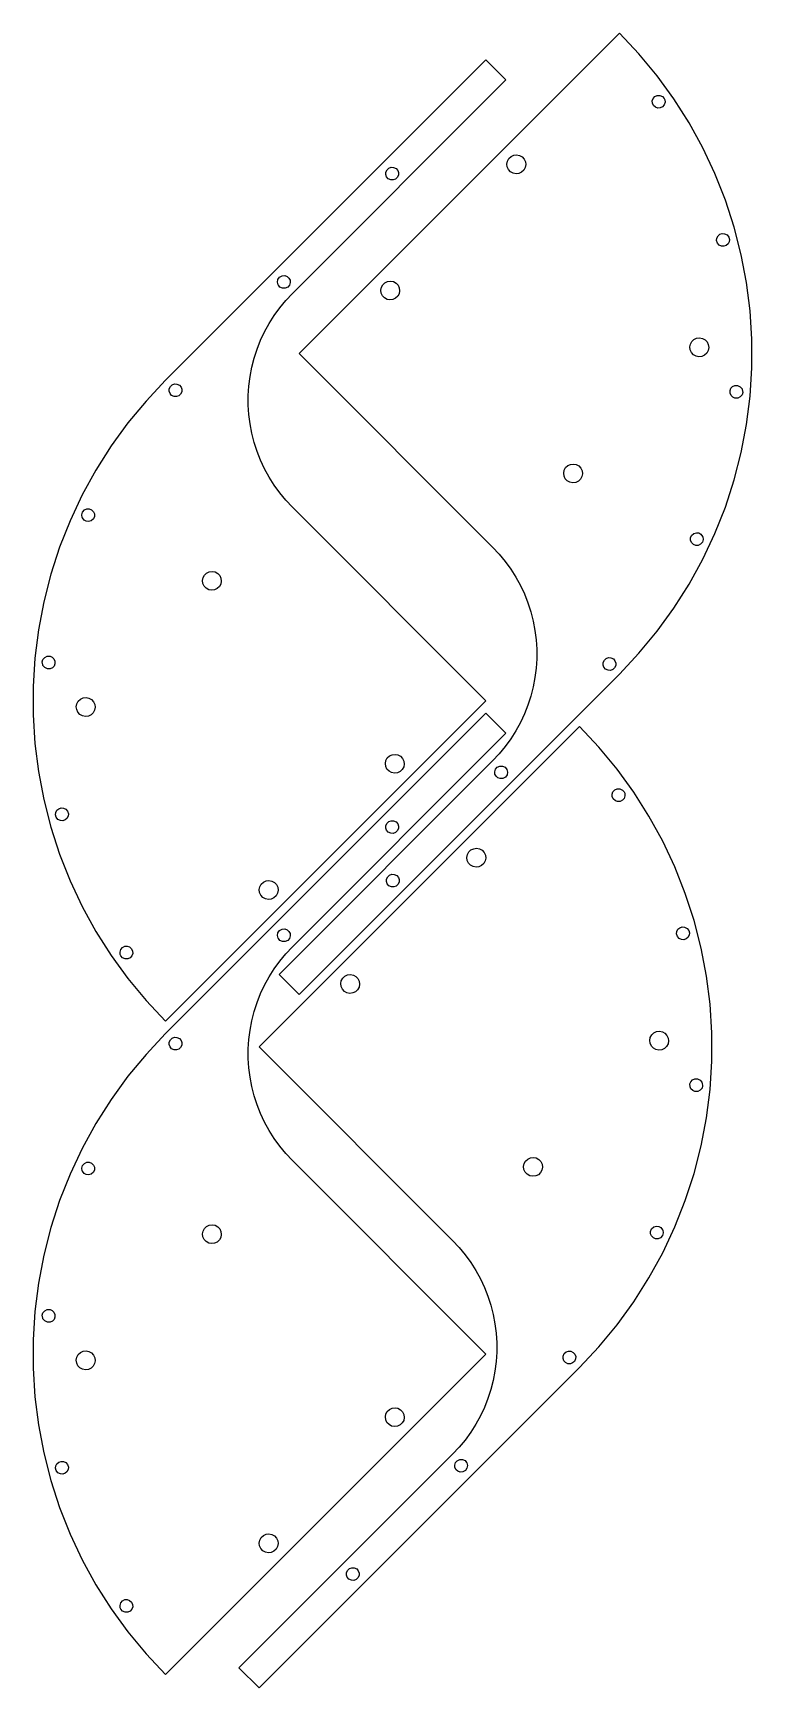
# Model space of a CAD drawing. Header units: metres. Extents: x 0.5 to 10, y 0.6 to 22.5.
import ezdxf

# ---------------------------------------------------------------- set-up
doc = ezdxf.new("R2010")
doc.units = ezdxf.units.M

msp = doc.modelspace()

# ---------------------------------------------------------------- linework, layer by layer
for p, q in [((8.25304, 22.4888), (4.01041, 18.2462)), ((8.51106, 22.2141), (8.25304, 22.4888)), ((6.48528, 22.1353), (2.24263, 17.8926)), ((6.75044, 21.8701), (6.48528, 22.1353)), ((8.75133, 21.9236), (8.51106, 22.2141)), ((8.97289, 21.6187), (8.75133, 21.9236)), ((3.92201, 19.0417), (6.75044, 21.8701)), ((8.68758, 21.5922), (8.69795, 21.6223)), ((8.68903, 21.5604), (8.68758, 21.5922)), ((8.70209, 21.5313), (8.68903, 21.5604)), ((8.69795, 21.6223), (8.72296, 21.6497)), ((8.72946, 21.5063), (8.70209, 21.5313)), ((8.72296, 21.6497), (8.752, 21.6628)), ((8.7596, 21.496), (8.72946, 21.5063)), ((8.752, 21.6628), (8.78909, 21.6633)), ((8.79141, 21.4974), (8.7596, 21.496)), ((8.78909, 21.6633), (8.82288, 21.648)), ((8.82474, 21.5137), (8.79141, 21.4974)), ((8.82288, 21.648), (8.84427, 21.6244)), ((8.84547, 21.5379), (8.82474, 21.5137)), ((8.84427, 21.6244), (8.853, 21.6049)), ((8.85645, 21.5733), (8.84547, 21.5379)), ((8.853, 21.6049), (8.85645, 21.5733)), ((9.17484, 21.3004), (8.97289, 21.6187)), ((9.35643, 20.9701), (9.17484, 21.3004)), ((6.77028, 20.7937), (6.78912, 20.8279)), ((6.78912, 20.8279), (6.81764, 20.8547)), ((6.81764, 20.8547), (6.85303, 20.8714)), ((6.85303, 20.8714), (6.89183, 20.8763)), ((6.89183, 20.8763), (6.93024, 20.8689)), ((6.93024, 20.8689), (6.96451, 20.8501)), ((6.96451, 20.8501), (6.99129, 20.8216)), ((6.99129, 20.8216), (7.00793, 20.7862)), ((9.51691, 20.6291), (9.35643, 20.9701)), ((5.15916, 20.6147), (5.16017, 20.6465)), ((5.16995, 20.5847), (5.15916, 20.6147)), ((5.16017, 20.6465), (5.17595, 20.68)), ((5.17595, 20.68), (5.19986, 20.7011)), ((5.19986, 20.7011), (5.22983, 20.7119)), ((5.22983, 20.7119), (5.26167, 20.7109)), ((5.26167, 20.7109), (5.29521, 20.6951)), ((5.29521, 20.6951), (5.31628, 20.6712)), ((5.32607, 20.6094), (5.31029, 20.5759)), ((5.31628, 20.6712), (5.32707, 20.6412)), ((5.32707, 20.6412), (5.32607, 20.6094)), ((6.76295, 20.7552), (6.77028, 20.7937)), ((6.76785, 20.7164), (6.76295, 20.7552)), ((6.78452, 20.681), (6.76785, 20.7164)), ((6.81128, 20.6526), (6.78452, 20.681)), ((6.84557, 20.6337), (6.81128, 20.6526)), ((6.88396, 20.6264), (6.84557, 20.6337)), ((6.92278, 20.6313), (6.88396, 20.6264)), ((6.95815, 20.6479), (6.92278, 20.6313)), ((6.98666, 20.6747), (6.95815, 20.6479)), ((7.00551, 20.709), (6.98666, 20.6747)), ((7.01283, 20.7474), (7.00551, 20.709)), ((7.00793, 20.7862), (7.01283, 20.7474)), ((9.65567, 20.2786), (9.51691, 20.6291)), ((5.19102, 20.5608), (5.16995, 20.5847)), ((5.22458, 20.545), (5.19102, 20.5608)), ((5.25641, 20.544), (5.22458, 20.545)), ((5.28639, 20.5548), (5.25641, 20.544)), ((5.31029, 20.5759), (5.28639, 20.5548)), ((9.77216, 19.9201), (9.65567, 20.2786)), ((9.54007, 19.7443), (9.54373, 19.776)), ((9.55077, 19.7088), (9.54007, 19.7443)), ((9.54373, 19.776), (9.55878, 19.8041)), ((9.55878, 19.8041), (9.5831, 19.8246)), ((9.5831, 19.8246), (9.6133, 19.8348)), ((9.6133, 19.8348), (9.64511, 19.8331)), ((9.64511, 19.8331), (9.67833, 19.8166)), ((9.67833, 19.8166), (9.70135, 19.7876)), ((9.70595, 19.7252), (9.69089, 19.6971)), ((9.70135, 19.7876), (9.70961, 19.7568)), ((9.70961, 19.7568), (9.70595, 19.7252)), ((9.86589, 19.5551), (9.77216, 19.9201)), ((9.57559, 19.6813), (9.55077, 19.7088)), ((9.60455, 19.668), (9.57559, 19.6813)), ((9.63637, 19.6664), (9.60455, 19.668)), ((9.66656, 19.6765), (9.63637, 19.6664)), ((9.69089, 19.6971), (9.66656, 19.6765)), ((9.93652, 19.1848), (9.86589, 19.5551)), ((3.72421, 19.1913), (3.73116, 19.2278)), ((3.73343, 19.1554), (3.72421, 19.1913)), ((3.73116, 19.2278), (3.75296, 19.2578)), ((3.73599, 19.1507), (3.73343, 19.1554)), ((3.75706, 19.1268), (3.73599, 19.1507)), ((3.75296, 19.2578), (3.78546, 19.2756)), ((3.79063, 19.1111), (3.75706, 19.1268)), ((3.78546, 19.2756), (3.82246, 19.278)), ((3.82771, 19.111), (3.79063, 19.1111)), ((3.82246, 19.278), (3.85245, 19.2672)), ((3.86127, 19.1268), (3.82771, 19.111)), ((3.85245, 19.2672), (3.87634, 19.2461)), ((3.88232, 19.1507), (3.86127, 19.1268)), ((3.87634, 19.2461), (3.89079, 19.2177)), ((3.8938, 19.186), (3.88232, 19.1507)), ((3.89079, 19.2177), (3.8938, 19.186)), ((5.09264, 19.0849), (5.09996, 19.1234)), ((5.09753, 19.0461), (5.09264, 19.0849)), ((5.09996, 19.1234), (5.1188, 19.1576)), ((5.1188, 19.1576), (5.14732, 19.1844)), ((5.14732, 19.1844), (5.18269, 19.201)), ((5.18269, 19.201), (5.22151, 19.2059)), ((5.22151, 19.2059), (5.25992, 19.1986)), ((5.25992, 19.1986), (5.29419, 19.1798)), ((5.29419, 19.1798), (5.32097, 19.1513)), ((5.32097, 19.1513), (5.33762, 19.1159)), ((5.34251, 19.0771), (5.33519, 19.0387)), ((5.33762, 19.1159), (5.34251, 19.0771)), ((9.98376, 18.8108), (9.93652, 19.1848)), ((3.68207, 18.7516), (3.75592, 18.8533)), ((3.75592, 18.8533), (3.836, 18.9501)), ((3.836, 18.9501), (3.92201, 19.0417)), ((5.1142, 19.0107), (5.09753, 19.0461)), ((5.14096, 18.9822), (5.1142, 19.0107)), ((5.17525, 18.9634), (5.14096, 18.9822)), ((5.21364, 18.9561), (5.17525, 18.9634)), ((5.25244, 18.961), (5.21364, 18.9561)), ((5.28783, 18.9776), (5.25244, 18.961)), ((5.31635, 19.0044), (5.28783, 18.9776)), ((5.33519, 19.0387), (5.31635, 19.0044)), ((3.55421, 18.5354), (3.61473, 18.6455)), ((3.61473, 18.6455), (3.68207, 18.7516)), ((10.0074, 18.4347), (9.98376, 18.8108)), ((3.45447, 18.3049), (3.50072, 18.4218)), ((3.50072, 18.4218), (3.55421, 18.5354)), ((9.19226, 18.3717), (9.21109, 18.406)), ((9.21109, 18.406), (9.23961, 18.4327)), ((9.23961, 18.4327), (9.27499, 18.4494)), ((9.27499, 18.4494), (9.3138, 18.4543)), ((9.3138, 18.4543), (9.3522, 18.447)), ((9.3522, 18.447), (9.38647, 18.4281)), ((9.38647, 18.4281), (9.41324, 18.3996)), ((10.0074, 18.0577), (10.0074, 18.4347)), ((3.3844, 18.0638), (3.41563, 18.1854)), ((3.41563, 18.1854), (3.45447, 18.3049)), ((4.01041, 18.2462), (6.57367, 15.6829)), ((9.18492, 18.3333), (9.19226, 18.3717)), ((9.18982, 18.2945), (9.18492, 18.3333)), ((9.20647, 18.2591), (9.18982, 18.2945)), ((9.23326, 18.2306), (9.20647, 18.2591)), ((9.26752, 18.2117), (9.23326, 18.2306)), ((9.30594, 18.2044), (9.26752, 18.2117)), ((9.34474, 18.2093), (9.30594, 18.2044)), ((9.38013, 18.226), (9.34474, 18.2093)), ((9.40865, 18.2527), (9.38013, 18.226)), ((9.42747, 18.287), (9.40865, 18.2527)), ((9.41324, 18.3996), (9.4299, 18.3642)), ((9.4348, 18.3254), (9.42747, 18.287)), ((9.4299, 18.3642), (9.4348, 18.3254)), ((3.36084, 17.9403), (3.3844, 18.0638)), ((9.98376, 17.6815), (10.0074, 18.0577)), ((2.24263, 17.8926), (1.9846, 17.6179)), ((2.29128, 17.7468), (2.29228, 17.7786)), ((2.30206, 17.7168), (2.29128, 17.7468)), ((2.29228, 17.7786), (2.30806, 17.8121)), ((2.30806, 17.8121), (2.33195, 17.8332)), ((2.33195, 17.8332), (2.36192, 17.844)), ((2.36192, 17.844), (2.39377, 17.843)), ((2.39377, 17.843), (2.42731, 17.8272)), ((2.42731, 17.8272), (2.44838, 17.8033)), ((2.44838, 17.8033), (2.45917, 17.7733)), ((2.45917, 17.7733), (2.45816, 17.7415)), ((3.33722, 17.6903), (3.34511, 17.8157)), ((3.34511, 17.8157), (3.36084, 17.9403)), ((9.7177, 17.7576), (9.73013, 17.7869)), ((9.71794, 17.7205), (9.7177, 17.7576)), ((9.73013, 17.7869), (9.7525, 17.8096)), ((9.7525, 17.8096), (9.78165, 17.8224)), ((9.78165, 17.8224), (9.81874, 17.8227)), ((9.81874, 17.8227), (9.8524, 17.8071)), ((9.8524, 17.8071), (9.87624, 17.7787)), ((9.87624, 17.7787), (9.88054, 17.7689)), ((9.88054, 17.7689), (9.88545, 17.7322)), ((1.9846, 17.6179), (1.74435, 17.3274)), ((2.32314, 17.6929), (2.30206, 17.7168)), ((2.35667, 17.6771), (2.32314, 17.6929)), ((2.38852, 17.6761), (2.35667, 17.6771)), ((2.41849, 17.6869), (2.38852, 17.6761)), ((2.44238, 17.7079), (2.41849, 17.6869)), ((2.45816, 17.7415), (2.44238, 17.7079)), ((3.33722, 17.5646), (3.33722, 17.6903)), ((3.34511, 17.4392), (3.33722, 17.5646)), ((9.7308, 17.6913), (9.71794, 17.7205)), ((9.75348, 17.669), (9.7308, 17.6913)), ((9.78281, 17.6565), (9.75348, 17.669)), ((9.81989, 17.6568), (9.78281, 17.6565)), ((9.85335, 17.6728), (9.81989, 17.6568)), ((9.87677, 17.7015), (9.85335, 17.6728)), ((9.88545, 17.7322), (9.87677, 17.7015)), ((9.93652, 17.3076), (9.98376, 17.6815)), ((1.74435, 17.3274), (1.5228, 17.0225)), ((3.36084, 17.3146), (3.34511, 17.4392)), ((3.3844, 17.1912), (3.36084, 17.3146)), ((9.86589, 16.9373), (9.93652, 17.3076)), ((3.41563, 17.0695), (3.3844, 17.1912)), ((1.5228, 17.0225), (1.32083, 16.7042)), ((3.45447, 16.95), (3.41563, 17.0695)), ((3.50072, 16.8332), (3.45447, 16.95)), ((9.77216, 16.5723), (9.86589, 16.9373)), ((1.32083, 16.7042), (1.13925, 16.3739)), ((3.55421, 16.7195), (3.50072, 16.8332)), ((3.61473, 16.6094), (3.55421, 16.7195)), ((7.51462, 16.6629), (7.52194, 16.7014)), ((7.51952, 16.6242), (7.51462, 16.6629)), ((7.52194, 16.7014), (7.54077, 16.7356)), ((7.54077, 16.7356), (7.56929, 16.7624)), ((7.56929, 16.7624), (7.60468, 16.7791)), ((7.60468, 16.7791), (7.64348, 16.784)), ((7.64348, 16.784), (7.68188, 16.7766)), ((7.68188, 16.7766), (7.71616, 16.7578)), ((7.71616, 16.7578), (7.74294, 16.7293)), ((7.74294, 16.7293), (7.75958, 16.6939)), ((7.76448, 16.6551), (7.75716, 16.6167)), ((7.75958, 16.6939), (7.76448, 16.6551)), ((3.68207, 16.5033), (3.61473, 16.6094)), ((3.75592, 16.4016), (3.68207, 16.5033)), ((7.53616, 16.5888), (7.51952, 16.6242)), ((7.56294, 16.5603), (7.53616, 16.5888)), ((7.5972, 16.5414), (7.56294, 16.5603)), ((7.63562, 16.5341), (7.5972, 16.5414)), ((7.67442, 16.539), (7.63562, 16.5341)), ((7.70981, 16.5556), (7.67442, 16.539)), ((7.73833, 16.5824), (7.70981, 16.5556)), ((7.75716, 16.6167), (7.73833, 16.5824)), ((9.65567, 16.2138), (9.77216, 16.5723)), ((1.13925, 16.3739), (0.97876, 16.0329)), ((3.836, 16.3048), (3.75592, 16.4016)), ((3.92201, 16.2133), (3.836, 16.3048)), ((6.48528, 13.65), (3.92201, 16.2133)), ((9.51691, 15.8633), (9.65567, 16.2138)), ((0.97876, 16.0329), (0.839996, 15.6824)), ((1.13252, 16.1115), (1.14275, 16.1472)), ((1.13844, 16.0749), (1.13252, 16.1115)), ((1.14059, 16.07), (1.13844, 16.0749)), ((1.16342, 16.0408), (1.14059, 16.07)), ((1.14275, 16.1472), (1.16718, 16.1751)), ((1.19139, 16.0255), (1.16342, 16.0408)), ((1.16718, 16.1751), (1.20114, 16.1899)), ((1.22301, 16.0216), (1.19139, 16.0255)), ((1.20114, 16.1899), (1.233, 16.19)), ((1.25858, 16.0321), (1.22301, 16.0216)), ((1.233, 16.19), (1.26266, 16.1784)), ((1.2863, 16.0567), (1.25858, 16.0321)), ((1.26266, 16.1784), (1.28897, 16.1523)), ((1.30093, 16.0908), (1.2863, 16.0567)), ((1.28897, 16.1523), (1.30081, 16.1227)), ((1.30081, 16.1227), (1.30093, 16.0908)), ((9.19475, 15.8054), (9.20937, 15.8394)), ((9.19487, 15.7735), (9.19475, 15.8054)), ((9.20937, 15.8394), (9.23709, 15.8641)), ((9.23709, 15.8641), (9.27267, 15.8745)), ((9.27267, 15.8745), (9.30428, 15.8707)), ((9.30428, 15.8707), (9.33226, 15.8554)), ((9.33226, 15.8554), (9.35507, 15.8262)), ((9.36314, 15.7847), (9.35294, 15.749)), ((9.35507, 15.8262), (9.35722, 15.8213)), ((9.35643, 15.5222), (9.51691, 15.8633)), ((9.35722, 15.8213), (9.36314, 15.7847)), ((0.839996, 15.6824), (0.723526, 15.3239)), ((6.57367, 15.6829), (6.65967, 15.5913)), ((6.65967, 15.5913), (6.73975, 15.4945)), ((9.2067, 15.7439), (9.19487, 15.7735)), ((9.233, 15.7178), (9.2067, 15.7439)), ((9.26266, 15.7062), (9.233, 15.7178)), ((9.29453, 15.7063), (9.26266, 15.7062)), ((9.32851, 15.7211), (9.29453, 15.7063)), ((9.35294, 15.749), (9.32851, 15.7211)), ((2.75735, 15.3138), (2.78587, 15.3405)), ((2.78587, 15.3405), (2.82126, 15.3572)), ((2.82126, 15.3572), (2.86006, 15.3621)), ((2.86006, 15.3621), (2.89847, 15.3548)), ((2.89847, 15.3548), (2.93274, 15.3359)), ((2.93274, 15.3359), (2.95952, 15.3074)), ((6.73975, 15.4945), (6.8136, 15.3929)), ((6.8136, 15.3929), (6.88094, 15.2868)), ((9.17484, 15.1919), (9.35643, 15.5222)), ((0.723526, 15.3239), (0.629776, 14.9589)), ((2.73119, 15.2411), (2.73851, 15.2795)), ((2.73608, 15.2023), (2.73119, 15.2411)), ((2.75275, 15.1669), (2.73608, 15.2023)), ((2.73851, 15.2795), (2.75735, 15.3138)), ((2.77951, 15.1384), (2.75275, 15.1669)), ((2.8138, 15.1195), (2.77951, 15.1384)), ((2.85219, 15.1122), (2.8138, 15.1195)), ((2.89101, 15.1171), (2.85219, 15.1122)), ((2.92638, 15.1338), (2.89101, 15.1171)), ((2.9549, 15.1605), (2.92638, 15.1338)), ((2.97374, 15.1948), (2.9549, 15.1605)), ((2.95952, 15.3074), (2.97617, 15.272)), ((2.98106, 15.2332), (2.97374, 15.1948)), ((2.97617, 15.272), (2.98106, 15.2332)), ((6.88094, 15.2868), (6.94145, 15.1767)), ((6.94145, 15.1767), (6.99495, 15.063)), ((8.97289, 14.8737), (9.17484, 15.1919)), ((0.629776, 14.9589), (0.559158, 14.5886)), ((6.99495, 15.063), (7.0412, 14.9462)), ((7.0412, 14.9462), (7.08003, 14.8267)), ((7.08003, 14.8267), (7.11127, 14.705)), ((7.11127, 14.705), (7.13481, 14.5816)), ((8.75133, 14.5687), (8.97289, 14.8737)), ((0.559158, 14.5886), (0.511902, 14.2146)), ((7.13481, 14.5816), (7.15056, 14.4569)), ((8.51105, 14.2783), (8.75133, 14.5687)), ((7.15056, 14.4569), (7.15845, 14.3315)), ((7.15845, 14.3315), (7.15845, 14.2059)), ((8.25304, 14.0035), (8.51105, 14.2783)), ((0.511902, 14.2146), (0.488251, 13.8385)), ((0.610214, 14.164), (0.618896, 14.1946)), ((0.615128, 14.1272), (0.610214, 14.164)), ((0.619431, 14.1175), (0.615128, 14.1272)), ((0.618896, 14.1946), (0.642334, 14.2234)), ((0.643265, 14.0891), (0.619431, 14.1175)), ((0.642334, 14.2234), (0.675797, 14.2394)), ((0.676941, 14.0735), (0.643265, 14.0891)), ((0.675797, 14.2394), (0.71286, 14.2397)), ((0.714035, 14.0738), (0.676941, 14.0735)), ((0.71286, 14.2397), (0.742188, 14.2272)), ((0.743164, 14.0866), (0.714035, 14.0738)), ((0.742188, 14.2272), (0.764862, 14.2049)), ((0.765533, 14.1093), (0.743164, 14.0866)), ((0.764862, 14.2049), (0.777725, 14.1757)), ((0.777985, 14.1386), (0.765533, 14.1093)), ((0.777725, 14.1757), (0.777985, 14.1386)), ((7.15056, 14.0805), (7.13481, 13.9558)), ((7.15845, 14.2059), (7.15056, 14.0805)), ((8.0365, 14.1228), (8.03749, 14.1547)), ((8.04729, 14.0929), (8.0365, 14.1228)), ((8.03749, 14.1547), (8.05328, 14.1882)), ((8.06836, 14.069), (8.04729, 14.0929)), ((8.05328, 14.1882), (8.07716, 14.2093)), ((8.1019, 14.0532), (8.06836, 14.069)), ((8.07716, 14.2093), (8.10715, 14.2201)), ((8.13374, 14.0522), (8.1019, 14.0532)), ((8.10715, 14.2201), (8.13898, 14.2191)), ((8.16371, 14.063), (8.13374, 14.0522)), ((8.13898, 14.2191), (8.17253, 14.2033)), ((8.18761, 14.084), (8.16371, 14.063)), ((8.17253, 14.2033), (8.1936, 14.1794)), ((8.20338, 14.1176), (8.18761, 14.084)), ((8.1936, 14.1794), (8.20439, 14.1494)), ((8.20439, 14.1494), (8.20338, 14.1176)), ((0.488251, 13.8385), (0.488251, 13.4615)), ((4.01038, 9.76091), (8.25304, 14.0035)), ((7.11127, 13.8324), (7.08003, 13.7107)), ((7.13481, 13.9558), (7.11127, 13.8324)), ((1.06087, 13.5708), (1.06819, 13.6092)), ((1.06819, 13.6092), (1.08704, 13.6434)), ((1.08704, 13.6434), (1.11555, 13.6702)), ((1.11555, 13.6702), (1.15092, 13.6869)), ((1.15092, 13.6869), (1.18974, 13.6918)), ((1.18974, 13.6918), (1.22815, 13.6844)), ((1.22815, 13.6844), (1.26242, 13.6656)), ((1.26242, 13.6656), (1.2892, 13.6371)), ((1.2892, 13.6371), (1.30585, 13.6017)), ((1.30585, 13.6017), (1.31075, 13.5629)), ((2.24263, 9.40735), (6.48528, 13.65)), ((7.0412, 13.5912), (6.99495, 13.4744)), ((7.08003, 13.7107), (7.0412, 13.5912)), ((0.488251, 13.4615), (0.511902, 13.0853)), ((1.06577, 13.532), (1.06087, 13.5708)), ((1.08243, 13.4966), (1.06577, 13.532)), ((1.10919, 13.4681), (1.08243, 13.4966)), ((1.14348, 13.4492), (1.10919, 13.4681)), ((1.18187, 13.4419), (1.14348, 13.4492)), ((1.22067, 13.4468), (1.18187, 13.4419)), ((1.25606, 13.4635), (1.22067, 13.4468)), ((1.28458, 13.4902), (1.25606, 13.4635)), ((1.30342, 13.5245), (1.28458, 13.4902)), ((1.31075, 13.5629), (1.30342, 13.5245)), ((6.48528, 13.4853), (2.24263, 9.24263)), ((6.75044, 13.2201), (6.48528, 13.4853)), ((6.99495, 13.4744), (6.94145, 13.3607)), ((7.72272, 13.3085), (3.48007, 9.06586)), ((3.92201, 10.3917), (6.75044, 13.2201)), ((6.88094, 13.2506), (6.8136, 13.1445)), ((6.94145, 13.3607), (6.88094, 13.2506)), ((7.98073, 13.0337), (7.72272, 13.3085)), ((0.511902, 13.0853), (0.559158, 12.7114)), ((5.20784, 12.9185), (5.24323, 12.9352)), ((5.24323, 12.9352), (5.28203, 12.9401)), ((5.28203, 12.9401), (5.32043, 12.9328)), ((5.32043, 12.9328), (5.35471, 12.9139)), ((6.65967, 12.9461), (6.57365, 12.8545)), ((6.73975, 13.0429), (6.65967, 12.9461)), ((6.8136, 13.1445), (6.73975, 13.0429)), ((8.22099, 12.7433), (7.98073, 13.0337)), ((0.559158, 12.7114), (0.629776, 12.3411)), ((6.57365, 12.8545), (3.74521, 10.0261)), ((5.15315, 12.8191), (5.16049, 12.8575)), ((5.15805, 12.7803), (5.15315, 12.8191)), ((5.1747, 12.7449), (5.15805, 12.7803)), ((5.16049, 12.8575), (5.17932, 12.8918)), ((5.20149, 12.7164), (5.1747, 12.7449)), ((5.17932, 12.8918), (5.20784, 12.9185)), ((5.23575, 12.6976), (5.20149, 12.7164)), ((5.34836, 12.7118), (5.31297, 12.6951)), ((5.37688, 12.7386), (5.34836, 12.7118)), ((5.35471, 12.9139), (5.38147, 12.8854)), ((5.39571, 12.7728), (5.37688, 12.7386)), ((5.38147, 12.8854), (5.39813, 12.8501)), ((5.40303, 12.8112), (5.39571, 12.7728)), ((5.39813, 12.8501), (5.40303, 12.8112)), ((6.60187, 12.7102), (6.61334, 12.7455)), ((6.60486, 12.6785), (6.60187, 12.7102)), ((6.61334, 12.7455), (6.6344, 12.7693)), ((6.6344, 12.7693), (6.66795, 12.7851)), ((6.66795, 12.7851), (6.70503, 12.7851)), ((6.70503, 12.7851), (6.73859, 12.7693)), ((6.73859, 12.7693), (6.76224, 12.7408)), ((6.76224, 12.7408), (6.77145, 12.7048)), ((8.44255, 12.4384), (8.22099, 12.7433)), ((5.27417, 12.6902), (5.23575, 12.6976)), ((5.31297, 12.6951), (5.27417, 12.6902)), ((6.61932, 12.6501), (6.60486, 12.6785)), ((6.64322, 12.629), (6.61932, 12.6501)), ((6.6732, 12.6182), (6.64322, 12.629)), ((6.71021, 12.6205), (6.6732, 12.6182)), ((6.74271, 12.6384), (6.71021, 12.6205)), ((6.76451, 12.6684), (6.74271, 12.6384)), ((6.77145, 12.7048), (6.76451, 12.6684)), ((0.629776, 12.3411), (0.723526, 11.9761)), ((8.15724, 12.4119), (8.16762, 12.442)), ((8.15869, 12.3801), (8.15724, 12.4119)), ((8.17175, 12.351), (8.15869, 12.3801)), ((8.16762, 12.442), (8.19263, 12.4694)), ((8.19914, 12.326), (8.17175, 12.351)), ((8.19263, 12.4694), (8.22168, 12.4825)), ((8.22926, 12.3156), (8.19914, 12.326)), ((8.22168, 12.4825), (8.25877, 12.483)), ((8.26108, 12.3171), (8.22926, 12.3156)), ((8.25877, 12.483), (8.29254, 12.4677)), ((8.2944, 12.3333), (8.26108, 12.3171)), ((8.29254, 12.4677), (8.31393, 12.4441)), ((8.31514, 12.3575), (8.2944, 12.3333)), ((8.31393, 12.4441), (8.32266, 12.4246)), ((8.32611, 12.393), (8.31514, 12.3575)), ((8.32266, 12.4246), (8.32611, 12.393)), ((8.64452, 12.1201), (8.44255, 12.4384)), ((0.786072, 12.1394), (0.789734, 12.171)), ((0.794312, 12.1086), (0.786072, 12.1394)), ((0.789734, 12.171), (0.804779, 12.1991)), ((0.817352, 12.0795), (0.794312, 12.1086)), ((0.804779, 12.1991), (0.829117, 12.2197)), ((0.850555, 12.0631), (0.817352, 12.0795)), ((0.829117, 12.2197), (0.859299, 12.2298)), ((0.882385, 12.0614), (0.850555, 12.0631)), ((0.859299, 12.2298), (0.891113, 12.2281)), ((0.912567, 12.0715), (0.882385, 12.0614)), ((0.891113, 12.2281), (0.92009, 12.2149)), ((0.936905, 12.0921), (0.912567, 12.0715)), ((0.92009, 12.2149), (0.944901, 12.1873)), ((0.95195, 12.1202), (0.936905, 12.0921)), ((0.944901, 12.1873), (0.955612, 12.1518)), ((0.955612, 12.1518), (0.95195, 12.1202)), ((5.17595, 12.03), (5.19986, 12.0511)), ((5.19986, 12.0511), (5.22983, 12.0619)), ((5.22983, 12.0619), (5.26167, 12.0609)), ((5.26167, 12.0609), (5.29521, 12.0451)), ((8.8261, 11.7898), (8.64452, 12.1201)), ((0.723526, 11.9761), (0.839996, 11.6176)), ((5.15916, 11.9647), (5.16017, 11.9965)), ((5.16995, 11.9347), (5.15916, 11.9647)), ((5.16017, 11.9965), (5.17595, 12.03)), ((5.19102, 11.9108), (5.16995, 11.9347)), ((5.22458, 11.895), (5.19102, 11.9108)), ((5.25641, 11.894), (5.22458, 11.895)), ((5.28639, 11.9048), (5.25641, 11.894)), ((5.31029, 11.9259), (5.28639, 11.9048)), ((5.29521, 12.0451), (5.31628, 12.0212)), ((5.32607, 11.9594), (5.31029, 11.9259)), ((5.31628, 12.0212), (5.32707, 11.9912)), ((5.32707, 11.9912), (5.32607, 11.9594)), ((0.839996, 11.6176), (0.97876, 11.2671)), ((6.23262, 11.5749), (6.23994, 11.6133)), ((6.23994, 11.6133), (6.25879, 11.6476)), ((6.25879, 11.6476), (6.28731, 11.6744)), ((6.28731, 11.6744), (6.32269, 11.691)), ((6.32269, 11.691), (6.3615, 11.6959)), ((6.3615, 11.6959), (6.3999, 11.6886)), ((6.3999, 11.6886), (6.43417, 11.6698)), ((6.43417, 11.6698), (6.46095, 11.6413)), ((6.46095, 11.6413), (6.4776, 11.6059)), ((8.98659, 11.4487), (8.8261, 11.7898)), ((6.23752, 11.5361), (6.23262, 11.5749)), ((6.25418, 11.5007), (6.23752, 11.5361)), ((6.28094, 11.4722), (6.25418, 11.5007)), ((6.31523, 11.4534), (6.28094, 11.4722)), ((6.35362, 11.446), (6.31523, 11.4534)), ((6.39244, 11.451), (6.35362, 11.446)), ((6.42783, 11.4676), (6.39244, 11.451)), ((6.45633, 11.4944), (6.42783, 11.4676)), ((6.47517, 11.5286), (6.45633, 11.4944)), ((6.4825, 11.5671), (6.47517, 11.5286)), ((6.4776, 11.6059), (6.4825, 11.5671)), ((9.12535, 11.0983), (8.98659, 11.4487)), ((0.97876, 11.2671), (1.13925, 10.9261)), ((3.48285, 11.1488), (3.49017, 11.1872)), ((3.49017, 11.1872), (3.509, 11.2215)), ((3.509, 11.2215), (3.53752, 11.2482)), ((3.53752, 11.2482), (3.57291, 11.2649)), ((3.57291, 11.2649), (3.61171, 11.2698)), ((3.61171, 11.2698), (3.65012, 11.2625)), ((3.65012, 11.2625), (3.68439, 11.2436)), ((3.68439, 11.2436), (3.71117, 11.2151)), ((3.71117, 11.2151), (3.72781, 11.1797)), ((3.72781, 11.1797), (3.73271, 11.1409)), ((5.16858, 11.2549), (5.16959, 11.2868)), ((5.17937, 11.225), (5.16858, 11.2549)), ((5.16959, 11.2868), (5.18536, 11.3203)), ((5.20044, 11.2011), (5.17937, 11.225)), ((5.18536, 11.3203), (5.20926, 11.3414)), ((5.23398, 11.1853), (5.20044, 11.2011)), ((5.20926, 11.3414), (5.23924, 11.3522)), ((5.26582, 11.1843), (5.23398, 11.1853)), ((5.23924, 11.3522), (5.27107, 11.3512)), ((5.29579, 11.1951), (5.26582, 11.1843)), ((5.27107, 11.3512), (5.30463, 11.3354)), ((5.3197, 11.2161), (5.29579, 11.1951)), ((5.30463, 11.3354), (5.3257, 11.3115)), ((5.33548, 11.2497), (5.3197, 11.2161)), ((5.3257, 11.3115), (5.33649, 11.2815)), ((5.33649, 11.2815), (5.33548, 11.2497)), ((3.48775, 11.11), (3.48285, 11.1488)), ((3.50439, 11.0746), (3.48775, 11.11)), ((3.53117, 11.0461), (3.50439, 11.0746)), ((3.56543, 11.0273), (3.53117, 11.0461)), ((3.60385, 11.0199), (3.56543, 11.0273)), ((3.64265, 11.0248), (3.60385, 11.0199)), ((3.67804, 11.0415), (3.64265, 11.0248)), ((3.70656, 11.0683), (3.67804, 11.0415)), ((3.72539, 11.1025), (3.70656, 11.0683)), ((3.73271, 11.1409), (3.72539, 11.1025)), ((9.24182, 10.7398), (9.12535, 11.0983)), ((1.13925, 10.9261), (1.32083, 10.5957)), ((9.33556, 10.3747), (9.24182, 10.7398)), ((1.32083, 10.5957), (1.5228, 10.2775)), ((3.72421, 10.5413), (3.73116, 10.5777)), ((3.73343, 10.5054), (3.72421, 10.5413)), ((3.73116, 10.5777), (3.75296, 10.6078)), ((3.75296, 10.6078), (3.78546, 10.6256)), ((3.78546, 10.6256), (3.82246, 10.6279)), ((3.82246, 10.6279), (3.85245, 10.6172)), ((3.85245, 10.6172), (3.87634, 10.5961)), ((3.87634, 10.5961), (3.89079, 10.5677)), ((3.8938, 10.536), (3.88232, 10.5007)), ((3.89079, 10.5677), (3.8938, 10.536)), ((9.00974, 10.564), (9.0134, 10.5957)), ((9.02045, 10.5285), (9.00974, 10.564)), ((9.0134, 10.5957), (9.02844, 10.6237)), ((9.04526, 10.501), (9.02045, 10.5285)), ((9.02844, 10.6237), (9.05278, 10.6443)), ((9.05278, 10.6443), (9.08296, 10.6545)), ((9.08296, 10.6545), (9.11478, 10.6528)), ((9.11478, 10.6528), (9.14799, 10.6363)), ((9.16057, 10.5167), (9.13623, 10.4962)), ((9.14799, 10.6363), (9.17104, 10.6073)), ((9.17561, 10.5448), (9.16057, 10.5167)), ((9.17104, 10.6073), (9.17928, 10.5765)), ((9.17928, 10.5765), (9.17561, 10.5448)), ((1.63924, 10.3229), (1.65019, 10.3583)), ((1.64268, 10.2912), (1.63924, 10.3229)), ((1.65019, 10.3583), (1.67093, 10.3825)), ((1.67093, 10.3825), (1.70427, 10.3988)), ((1.70427, 10.3988), (1.73608, 10.4002)), ((1.73608, 10.4002), (1.7662, 10.3898)), ((1.7662, 10.3898), (1.79359, 10.3648)), ((1.79359, 10.3648), (1.80664, 10.3358)), ((1.80811, 10.304), (1.79773, 10.2738)), ((1.80664, 10.3358), (1.80811, 10.304)), ((3.73599, 10.5007), (3.73343, 10.5054)), ((3.75706, 10.4768), (3.73599, 10.5007)), ((3.75592, 10.2033), (3.836, 10.3001)), ((3.79063, 10.461), (3.75706, 10.4768)), ((3.82771, 10.461), (3.79063, 10.461)), ((3.86127, 10.4768), (3.82771, 10.461)), ((3.836, 10.3001), (3.92201, 10.3917)), ((3.88232, 10.5007), (3.86127, 10.4768)), ((9.07422, 10.4877), (9.04526, 10.501)), ((9.10605, 10.486), (9.07422, 10.4877)), ((9.13623, 10.4962), (9.10605, 10.486)), ((9.40619, 10.0045), (9.33556, 10.3747)), ((1.5228, 10.2775), (1.74435, 9.97255)), ((1.65141, 10.2718), (1.64268, 10.2912)), ((1.67281, 10.2482), (1.65141, 10.2718)), ((1.70657, 10.2329), (1.67281, 10.2482)), ((1.74367, 10.2334), (1.70657, 10.2329)), ((1.77272, 10.2464), (1.74367, 10.2334)), ((1.79773, 10.2738), (1.77272, 10.2464)), ((3.61473, 9.99554), (3.68207, 10.1016)), ((3.68207, 10.1016), (3.75592, 10.2033)), ((1.74435, 9.97255), (1.9846, 9.68211)), ((3.50072, 9.77176), (3.55421, 9.88544)), ((3.55421, 9.88544), (3.61473, 9.99554)), ((3.74521, 10.0261), (4.01038, 9.76091)), ((4.56232, 9.9046), (4.56964, 9.94302)), ((4.56721, 9.8658), (4.56232, 9.9046)), ((4.58386, 9.83041), (4.56721, 9.8658)), ((4.56964, 9.94302), (4.58847, 9.97728)), ((4.58847, 9.97728), (4.61699, 10.0041)), ((4.61699, 10.0041), (4.65237, 10.0207)), ((4.65237, 10.0207), (4.69118, 10.0256)), ((4.69118, 10.0256), (4.72958, 10.0183)), ((4.72958, 10.0183), (4.76385, 9.99944)), ((4.76385, 9.99944), (4.79063, 9.97093)), ((4.79063, 9.97093), (4.80728, 9.93555)), ((4.81218, 9.89676), (4.80486, 9.85834)), ((4.80728, 9.93555), (4.81218, 9.89676)), ((9.45343, 9.63051), (9.40619, 10.0045)), ((1.9846, 9.68211), (2.24263, 9.40735)), ((3.41563, 9.53545), (3.45447, 9.65494)), ((3.45447, 9.65494), (3.50072, 9.77176)), ((4.61064, 9.80191), (4.58386, 9.83041)), ((4.64491, 9.78307), (4.61064, 9.80191)), ((4.68332, 9.77574), (4.64491, 9.78307)), ((4.72211, 9.78064), (4.68332, 9.77574)), ((4.75751, 9.79729), (4.72211, 9.78064)), ((4.78603, 9.82407), (4.75751, 9.79729)), ((4.80486, 9.85834), (4.78603, 9.82407)), ((3.3844, 9.41374), (3.41563, 9.53545)), ((9.4771, 9.25433), (9.45343, 9.63051)), ((2.24263, 9.24263), (1.9846, 8.96786)), ((3.34511, 9.16566), (3.36084, 9.29033)), ((3.36084, 9.29033), (3.3844, 9.41374)), ((8.66193, 9.19136), (8.68076, 9.22563)), ((8.68076, 9.22563), (8.70927, 9.2524)), ((8.70927, 9.2524), (8.74467, 9.26906)), ((8.74467, 9.26906), (8.78346, 9.27396)), ((8.78346, 9.27396), (8.82187, 9.26663)), ((8.82187, 9.26663), (8.85614, 9.24777)), ((8.85614, 9.24777), (8.88292, 9.21928)), ((8.88292, 9.21928), (8.89958, 9.1839)), ((9.4771, 8.87738), (9.4771, 9.25433)), ((2.29128, 9.09676), (2.29228, 9.1286)), ((2.30206, 9.06679), (2.29128, 9.09676)), ((2.29228, 9.1286), (2.30806, 9.16214)), ((2.32314, 9.04289), (2.30206, 9.06679)), ((2.30806, 9.16214), (2.33195, 9.1832)), ((2.35667, 9.0271), (2.32314, 9.04289)), ((2.33195, 9.1832), (2.36192, 9.194)), ((2.38852, 9.02609), (2.35667, 9.0271)), ((2.36192, 9.194), (2.39377, 9.19299)), ((2.41849, 9.03688), (2.38852, 9.02609)), ((2.39377, 9.19299), (2.42731, 9.1772)), ((2.44238, 9.05795), (2.41849, 9.03688)), ((2.42731, 9.1772), (2.44838, 9.15331)), ((2.45816, 9.09149), (2.44238, 9.05795)), ((2.44838, 9.15331), (2.45917, 9.12334)), ((2.45917, 9.12334), (2.45816, 9.09149)), ((3.33722, 9.04028), (3.34511, 9.16566)), ((3.33722, 8.91463), (3.33722, 9.04028)), ((3.48007, 9.06586), (6.04333, 6.50259)), ((8.6546, 9.15294), (8.66193, 9.19136)), ((8.6595, 9.11414), (8.6546, 9.15294)), ((8.67615, 9.07877), (8.6595, 9.11414)), ((8.70293, 9.05025), (8.67615, 9.07877)), ((8.7372, 9.03142), (8.70293, 9.05025)), ((8.7756, 9.02408), (8.7372, 9.03142)), ((8.81441, 9.02899), (8.7756, 9.02408)), ((8.84979, 9.04564), (8.81441, 9.02899)), ((8.87831, 9.0724), (8.84979, 9.04564)), ((8.89714, 9.10667), (8.87831, 9.0724)), ((8.90448, 9.1451), (8.89714, 9.10667)), ((8.89958, 9.1839), (8.90448, 9.1451)), ((1.9846, 8.96786), (1.74435, 8.67743)), ((3.34511, 8.78925), (3.33722, 8.91463)), ((3.36084, 8.6646), (3.34511, 8.78925)), ((9.45343, 8.50121), (9.4771, 8.87738)), ((1.74435, 8.67743), (1.5228, 8.3725)), ((3.3844, 8.54117), (3.36084, 8.6646)), ((9.18736, 8.57722), (9.1998, 8.60654)), ((9.18761, 8.54015), (9.18736, 8.57722)), ((9.1998, 8.60654), (9.22217, 8.62923)), ((9.22217, 8.62923), (9.25131, 8.64209)), ((9.25131, 8.64209), (9.28841, 8.64235)), ((9.28841, 8.64235), (9.32207, 8.62679)), ((9.32207, 8.62679), (9.3459, 8.59837)), ((9.3459, 8.59837), (9.35022, 8.58861)), ((9.35512, 8.55185), (9.34645, 8.52121)), ((9.35022, 8.58861), (9.35512, 8.55185)), ((1.5228, 8.3725), (1.32083, 8.05424)), ((3.41563, 8.41948), (3.3844, 8.54117)), ((3.45447, 8.29997), (3.41563, 8.41948)), ((9.20047, 8.51099), (9.18761, 8.54015)), ((9.22316, 8.48863), (9.20047, 8.51099)), ((9.25249, 8.47618), (9.22316, 8.48863)), ((9.28955, 8.47644), (9.25249, 8.47618)), ((9.32301, 8.49246), (9.28955, 8.47644)), ((9.34645, 8.52121), (9.32301, 8.49246)), ((9.40619, 8.12724), (9.45343, 8.50121)), ((3.50072, 8.18317), (3.45447, 8.29997)), ((3.55421, 8.06947), (3.50072, 8.18317)), ((9.33556, 7.75699), (9.40619, 8.12724)), ((1.32083, 8.05424), (1.13925, 7.72394)), ((3.61473, 7.95937), (3.55421, 8.06947)), ((3.68207, 7.85329), (3.61473, 7.95937)), ((1.13925, 7.72394), (0.97876, 7.38287)), ((3.75592, 7.75165), (3.68207, 7.85329)), ((3.836, 7.65483), (3.75592, 7.75165)), ((9.24182, 7.39192), (9.33556, 7.75699)), ((1.13252, 7.4615), (1.14275, 7.49716)), ((1.13844, 7.4249), (1.13252, 7.4615)), ((1.14275, 7.49716), (1.16718, 7.52505)), ((1.16718, 7.52505), (1.20114, 7.5399)), ((1.20114, 7.5399), (1.233, 7.54001)), ((1.233, 7.54001), (1.26266, 7.5284)), ((1.26266, 7.5284), (1.28897, 7.50226)), ((1.28897, 7.50226), (1.30081, 7.47269)), ((1.30081, 7.47269), (1.30093, 7.44083)), ((3.92201, 7.56325), (3.836, 7.65483)), ((6.48528, 5), (3.92201, 7.56325)), ((6.98428, 7.48262), (6.99161, 7.52104)), ((6.98918, 7.44382), (6.98428, 7.48262)), ((6.99161, 7.52104), (7.01045, 7.55531)), ((7.01045, 7.55531), (7.03896, 7.58208)), ((7.03896, 7.58208), (7.07434, 7.59872)), ((7.07434, 7.59872), (7.11316, 7.60364)), ((7.11316, 7.60364), (7.15155, 7.59631)), ((7.15155, 7.59631), (7.18584, 7.57747)), ((7.18584, 7.57747), (7.2126, 7.54897)), ((7.2126, 7.54897), (7.22926, 7.51358)), ((7.23416, 7.47478), (7.22684, 7.43636)), ((7.22926, 7.51358), (7.23416, 7.47478)), ((0.97876, 7.38287), (0.839996, 7.03241)), ((1.14059, 7.42), (1.13844, 7.4249)), ((1.16342, 7.39078), (1.14059, 7.42)), ((1.19139, 7.37552), (1.16342, 7.39078)), ((1.22301, 7.37164), (1.19139, 7.37552)), ((1.25858, 7.38213), (1.22301, 7.37164)), ((1.2863, 7.40674), (1.25858, 7.38213)), ((1.30093, 7.44083), (1.2863, 7.40674)), ((7.00583, 7.40845), (6.98918, 7.44382)), ((7.03261, 7.37994), (7.00583, 7.40845)), ((7.06688, 7.3611), (7.03261, 7.37994)), ((7.10529, 7.35376), (7.06688, 7.3611)), ((7.14409, 7.35866), (7.10529, 7.35376)), ((7.17947, 7.37532), (7.14409, 7.35866)), ((7.20799, 7.40208), (7.17947, 7.37532)), ((7.22684, 7.43636), (7.20799, 7.40208)), ((9.12535, 7.03343), (9.24182, 7.39192)), ((0.839996, 7.03241), (0.723526, 6.67393)), ((8.98659, 6.68297), (9.12535, 7.03343)), ((0.723526, 6.67393), (0.629776, 6.30885)), ((2.73119, 6.59106), (2.73851, 6.62949)), ((2.73608, 6.55228), (2.73119, 6.59106)), ((2.73851, 6.62949), (2.75735, 6.66376)), ((2.75735, 6.66376), (2.78587, 6.69052)), ((2.78587, 6.69052), (2.82126, 6.70718)), ((2.82126, 6.70718), (2.86006, 6.71208)), ((2.86006, 6.71208), (2.89847, 6.70474)), ((2.89847, 6.70474), (2.93274, 6.68591)), ((2.93274, 6.68591), (2.95952, 6.65741)), ((2.95952, 6.65741), (2.97617, 6.62202)), ((2.98106, 6.58322), (2.97374, 6.5448)), ((2.97617, 6.62202), (2.98106, 6.58322)), ((8.66441, 6.62503), (8.67903, 6.6591)), ((8.66454, 6.59315), (8.66441, 6.62503)), ((8.67638, 6.56358), (8.66454, 6.59315)), ((8.67903, 6.6591), (8.70677, 6.68373)), ((8.70677, 6.68373), (8.74234, 6.69421)), ((8.74234, 6.69421), (8.77396, 6.69032)), ((8.77396, 6.69032), (8.80193, 6.67508)), ((8.80193, 6.67508), (8.82475, 6.64584)), ((8.83282, 6.60435), (8.8226, 6.5687)), ((8.82475, 6.64584), (8.82689, 6.64096)), ((8.8261, 6.34192), (8.98659, 6.68297)), ((8.82689, 6.64096), (8.83282, 6.60435)), ((2.75275, 6.51688), (2.73608, 6.55228)), ((2.77951, 6.48839), (2.75275, 6.51688)), ((2.8138, 6.46953), (2.77951, 6.48839)), ((2.85219, 6.4622), (2.8138, 6.46953)), ((2.89101, 6.46712), (2.85219, 6.4622)), ((2.92638, 6.48376), (2.89101, 6.46712)), ((2.9549, 6.51053), (2.92638, 6.48376)), ((2.97374, 6.5448), (2.9549, 6.51053)), ((6.04333, 6.50259), (6.12933, 6.411)), ((6.12933, 6.411), (6.20941, 6.31419)), ((8.70268, 6.53746), (8.67638, 6.56358)), ((8.73233, 6.52583), (8.70268, 6.53746)), ((8.76419, 6.52596), (8.73233, 6.52583)), ((8.79817, 6.54079), (8.76419, 6.52596)), ((8.8226, 6.5687), (8.79817, 6.54079)), ((0.629776, 6.30885), (0.559158, 5.9386)), ((6.20941, 6.31419), (6.28326, 6.21255)), ((6.28326, 6.21255), (6.3506, 6.10646)), ((8.64452, 6.0116), (8.8261, 6.34192)), ((0.559158, 5.9386), (0.511902, 5.56465)), ((6.3506, 6.10646), (6.41112, 5.99635)), ((6.41112, 5.99635), (6.46461, 5.88268)), ((8.44254, 5.69334), (8.64452, 6.0116)), ((6.46461, 5.88268), (6.51086, 5.76585)), ((6.51086, 5.76585), (6.5497, 5.64636)), ((0.511902, 5.56465), (0.488251, 5.18846)), ((0.610214, 5.51399), (0.618896, 5.54465)), ((0.615128, 5.47723), (0.610214, 5.51399)), ((0.619431, 5.46747), (0.615128, 5.47723)), ((0.618896, 5.54465), (0.642334, 5.57338)), ((0.642334, 5.57338), (0.675797, 5.5894)), ((0.675797, 5.5894), (0.71286, 5.58966)), ((0.71286, 5.58966), (0.742188, 5.57721)), ((0.742188, 5.57721), (0.764862, 5.55486)), ((0.764862, 5.55486), (0.777725, 5.52571)), ((0.777985, 5.48862), (0.765533, 5.4593)), ((0.777725, 5.52571), (0.777985, 5.48862)), ((6.5497, 5.64636), (6.58093, 5.52467)), ((6.58093, 5.52467), (6.60449, 5.40125)), ((8.22098, 5.38841), (8.44254, 5.69334)), ((0.643265, 5.43907), (0.619431, 5.46747)), ((0.676941, 5.42351), (0.643265, 5.43907)), ((0.714035, 5.42377), (0.676941, 5.42351)), ((0.743164, 5.43661), (0.714035, 5.42377)), ((0.765533, 5.4593), (0.743164, 5.43661)), ((6.60449, 5.40125), (6.62022, 5.2766)), ((6.62022, 5.2766), (6.62811, 5.15121)), ((7.98073, 5.09798), (8.22098, 5.38841)), ((0.488251, 5.18846), (0.488251, 4.81152)), ((1.15092, 5.03687), (1.18974, 5.04176)), ((1.18974, 5.04176), (1.22815, 5.03444)), ((6.62811, 5.15121), (6.62811, 5.02556)), ((7.54684, 5.02895), (7.57681, 5.03973)), ((7.57681, 5.03973), (7.60866, 5.03874)), ((7.7227, 4.82321), (7.98073, 5.09798)), ((1.06087, 4.92076), (1.06819, 4.95918)), ((1.06577, 4.88196), (1.06087, 4.92076)), ((1.08243, 4.84656), (1.06577, 4.88196)), ((1.06819, 4.95918), (1.08704, 4.99344)), ((1.10919, 4.81807), (1.08243, 4.84656)), ((1.08704, 4.99344), (1.11555, 5.02022)), ((1.11555, 5.02022), (1.15092, 5.03687)), ((1.22815, 5.03444), (1.26242, 5.01559)), ((1.28458, 4.84023), (1.25606, 4.81345)), ((1.26242, 5.01559), (1.2892, 4.98709)), ((1.30342, 4.87448), (1.28458, 4.84023)), ((1.2892, 4.98709), (1.30585, 4.95171)), ((1.31075, 4.9129), (1.30342, 4.87448)), ((1.30585, 4.95171), (1.31075, 4.9129)), ((2.24263, 0.757355), (6.48528, 5)), ((3.48004, 0.580582), (7.7227, 4.82321)), ((6.62022, 4.90016), (6.60449, 4.77551)), ((6.62811, 5.02556), (6.62022, 4.90016)), ((7.50616, 4.9425), (7.50717, 4.97435)), ((7.51695, 4.91254), (7.50616, 4.9425)), ((7.50717, 4.97435), (7.52295, 5.00789)), ((7.53802, 4.88863), (7.51695, 4.91254)), ((7.52295, 5.00789), (7.54684, 5.02895)), ((7.57156, 4.87285), (7.53802, 4.88863)), ((7.60341, 4.87184), (7.57156, 4.87285)), ((7.63338, 4.88263), (7.60341, 4.87184)), ((7.60866, 5.03874), (7.6422, 5.02295)), ((7.65727, 4.9037), (7.63338, 4.88263)), ((7.6422, 5.02295), (7.66327, 4.99905)), ((7.67305, 4.93724), (7.65727, 4.9037)), ((7.66327, 4.99905), (7.67406, 4.96909)), ((7.67406, 4.96909), (7.67305, 4.93724)), ((0.488251, 4.81152), (0.511902, 4.43533)), ((1.14348, 4.79922), (1.10919, 4.81807)), ((1.18187, 4.7919), (1.14348, 4.79922)), ((1.22067, 4.7968), (1.18187, 4.7919)), ((1.25606, 4.81345), (1.22067, 4.7968)), ((6.58093, 4.6521), (6.5497, 4.5304)), ((6.60449, 4.77551), (6.58093, 4.6521)), ((0.511902, 4.43533), (0.559158, 4.06139)), ((6.51086, 4.4109), (6.46461, 4.29408)), ((6.5497, 4.5304), (6.51086, 4.4109)), ((5.15315, 4.1691), (5.16049, 4.20752)), ((5.15805, 4.13029), (5.15315, 4.1691)), ((5.16049, 4.20752), (5.17932, 4.24179)), ((5.17932, 4.24179), (5.20784, 4.26855)), ((5.20784, 4.26855), (5.24323, 4.28522)), ((5.24323, 4.28522), (5.28203, 4.29012)), ((5.28203, 4.29012), (5.32043, 4.28279)), ((5.32043, 4.28279), (5.35471, 4.26393)), ((5.35471, 4.26393), (5.38147, 4.23544)), ((5.38147, 4.23544), (5.39813, 4.20006)), ((5.39813, 4.20006), (5.40303, 4.16125)), ((6.41112, 4.1804), (6.3506, 4.0703)), ((6.46461, 4.29408), (6.41112, 4.1804)), ((0.559158, 4.06139), (0.629776, 3.69113)), ((5.1747, 4.09492), (5.15805, 4.13029)), ((5.20149, 4.06641), (5.1747, 4.09492)), ((5.23575, 4.04758), (5.20149, 4.06641)), ((5.27417, 4.04024), (5.23575, 4.04758)), ((5.31297, 4.04515), (5.27417, 4.04024)), ((5.34836, 4.0618), (5.31297, 4.04515)), ((5.37688, 4.08856), (5.34836, 4.0618)), ((5.39571, 4.12283), (5.37688, 4.08856)), ((5.40303, 4.16125), (5.39571, 4.12283)), ((6.28326, 3.96422), (6.20941, 3.86256)), ((6.3506, 4.0703), (6.28326, 3.96422)), ((6.12933, 3.76576), (6.04332, 3.67416)), ((6.20941, 3.86256), (6.12933, 3.76576)), ((0.629776, 3.69113), (0.723526, 3.32605)), ((0.786072, 3.48938), (0.789734, 3.52103)), ((0.789734, 3.52103), (0.804779, 3.5491)), ((0.804779, 3.5491), (0.829117, 3.56966)), ((0.829117, 3.56966), (0.859299, 3.57982)), ((0.859299, 3.57982), (0.891113, 3.57816)), ((0.891113, 3.57816), (0.92009, 3.5649)), ((0.92009, 3.5649), (0.944901, 3.53734)), ((0.944901, 3.53734), (0.955612, 3.50183)), ((6.04332, 3.67416), (3.21489, 0.845734)), ((6.07153, 3.52985), (6.08301, 3.56511)), ((6.07454, 3.49812), (6.07153, 3.52985)), ((6.08301, 3.56511), (6.10406, 3.589)), ((6.10406, 3.589), (6.13762, 3.6048)), ((6.13762, 3.6048), (6.17471, 3.6048)), ((6.17471, 3.6048), (6.20827, 3.58902)), ((6.20827, 3.58902), (6.22934, 3.56511)), ((6.22934, 3.56511), (6.2319, 3.56044)), ((6.2319, 3.56044), (6.24112, 3.52452)), ((6.24112, 3.52452), (6.23418, 3.48808)), ((0.723526, 3.32605), (0.839996, 2.96758)), ((0.794312, 3.4586), (0.786072, 3.48938)), ((0.817352, 3.42955), (0.794312, 3.4586)), ((0.850555, 3.41306), (0.817352, 3.42955)), ((0.882385, 3.41139), (0.850555, 3.41306)), ((0.912567, 3.42155), (0.882385, 3.41139)), ((0.936905, 3.44211), (0.912567, 3.42155)), ((0.95195, 3.47018), (0.936905, 3.44211)), ((0.955612, 3.50183), (0.95195, 3.47018)), ((6.08899, 3.46974), (6.07454, 3.49812)), ((6.1129, 3.44867), (6.08899, 3.46974)), ((6.14287, 3.43788), (6.1129, 3.44867)), ((6.17987, 3.44022), (6.14287, 3.43788)), ((6.21237, 3.45808), (6.17987, 3.44022)), ((6.23418, 3.48808), (6.21237, 3.45808)), ((0.839996, 2.96758), (0.97876, 2.61711)), ((0.97876, 2.61711), (1.13925, 2.27605)), ((3.48285, 2.49878), (3.49017, 2.5372)), ((3.48775, 2.45998), (3.48285, 2.49878)), ((3.50439, 2.42461), (3.48775, 2.45998)), ((3.49017, 2.5372), (3.509, 2.57147)), ((3.53117, 2.3961), (3.50439, 2.42461)), ((3.509, 2.57147), (3.53752, 2.59824)), ((3.53752, 2.59824), (3.57291, 2.61488)), ((3.57291, 2.61488), (3.61171, 2.6198)), ((3.61171, 2.6198), (3.65012, 2.61247)), ((3.65012, 2.61247), (3.68439, 2.59363)), ((3.70656, 2.41824), (3.67804, 2.39148)), ((3.68439, 2.59363), (3.71117, 2.56512)), ((3.72539, 2.45251), (3.70656, 2.41824)), ((3.71117, 2.56512), (3.72781, 2.52974)), ((3.73271, 2.49094), (3.72539, 2.45251)), ((3.72781, 2.52974), (3.73271, 2.49094)), ((1.13925, 2.27605), (1.32083, 1.94574)), ((3.56543, 2.37726), (3.53117, 2.3961)), ((3.60385, 2.36992), (3.56543, 2.37726)), ((3.64265, 2.37482), (3.60385, 2.36992)), ((3.67804, 2.39148), (3.64265, 2.37482)), ((4.63824, 2.07462), (4.63925, 2.10645)), ((4.64903, 2.04463), (4.63824, 2.07462)), ((4.63925, 2.10645), (4.65503, 2.14)), ((4.6701, 2.02074), (4.64903, 2.04463)), ((4.65503, 2.14), (4.67894, 2.16107)), ((4.70366, 2.00496), (4.6701, 2.02074)), ((4.67894, 2.16107), (4.70891, 2.17186)), ((4.73549, 2.00395), (4.70366, 2.00496)), ((4.70891, 2.17186), (4.74075, 2.17085)), ((4.76547, 2.01474), (4.73549, 2.00395)), ((4.74075, 2.17085), (4.77429, 2.15508)), ((4.78937, 2.03581), (4.76547, 2.01474)), ((4.77429, 2.15508), (4.79536, 2.13116)), ((4.80515, 2.06935), (4.78937, 2.03581)), ((4.79536, 2.13116), (4.80615, 2.1012)), ((4.80615, 2.1012), (4.80515, 2.06935)), ((1.32083, 1.94574), (1.5228, 1.62749)), ((1.5228, 1.62749), (1.74435, 1.32256)), ((1.63924, 1.6729), (1.65019, 1.70833)), ((1.64268, 1.64122), (1.63924, 1.6729)), ((1.65141, 1.6218), (1.64268, 1.64122)), ((1.65019, 1.70833), (1.67093, 1.73251)), ((1.67281, 1.59819), (1.65141, 1.6218)), ((1.67093, 1.73251), (1.70427, 1.74878)), ((1.70657, 1.58287), (1.67281, 1.59819)), ((1.70427, 1.74878), (1.73608, 1.75021)), ((1.74367, 1.58339), (1.70657, 1.58287)), ((1.73608, 1.75021), (1.7662, 1.73984)), ((1.77272, 1.59645), (1.74367, 1.58339)), ((1.7662, 1.73984), (1.79359, 1.71484)), ((1.79773, 1.62383), (1.77272, 1.59645)), ((1.79359, 1.71484), (1.80664, 1.68578)), ((1.80811, 1.65396), (1.79773, 1.62383)), ((1.80664, 1.68578), (1.80811, 1.65396)), ((1.74435, 1.32256), (1.9846, 1.03212)), ((1.9846, 1.03212), (2.24263, 0.757355)), ((3.21489, 0.845734), (3.48004, 0.580582))]:
    msp.add_line(p, q)

doc.saveas('drawing.dxf')
